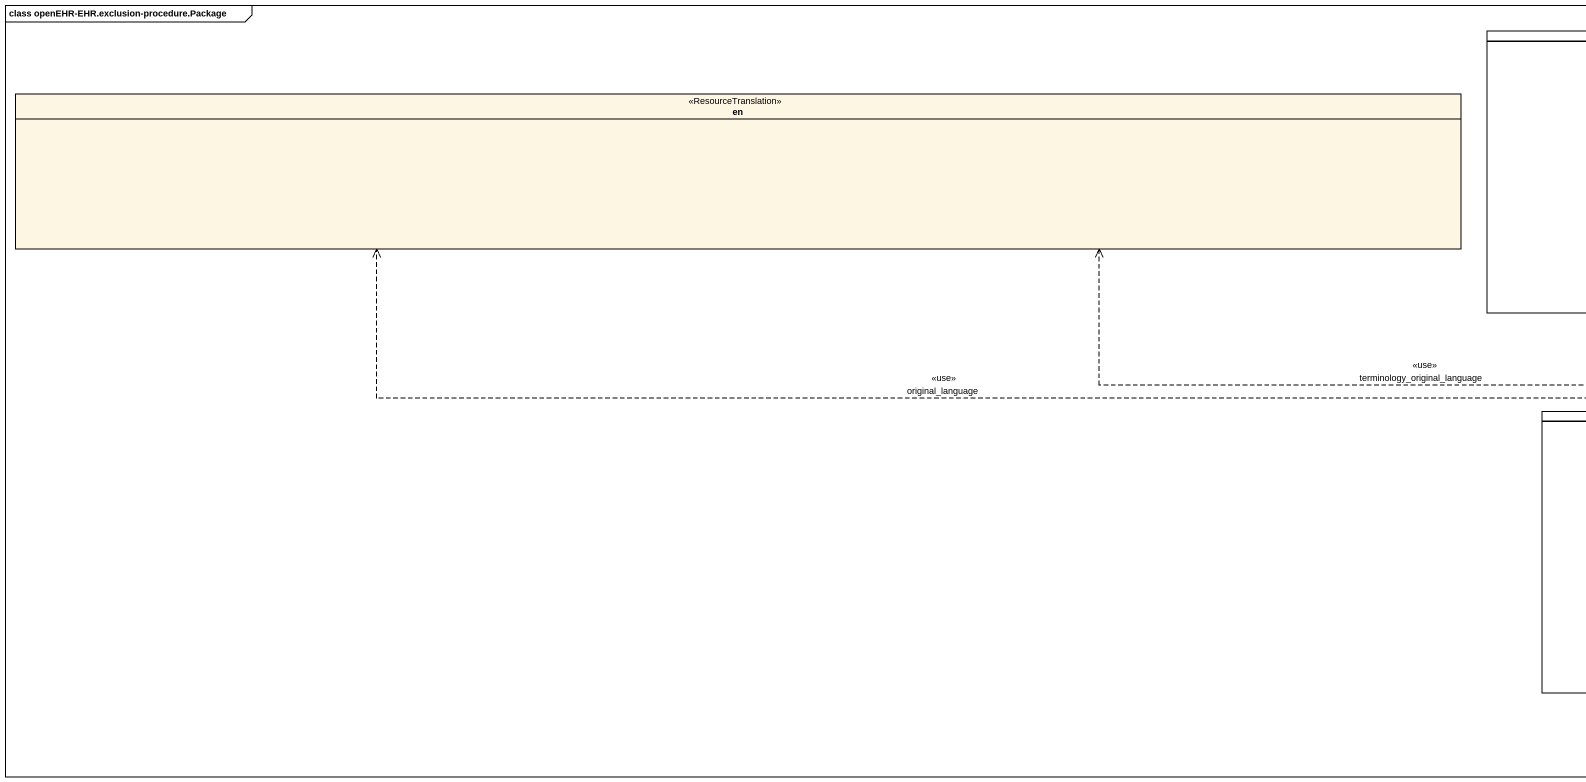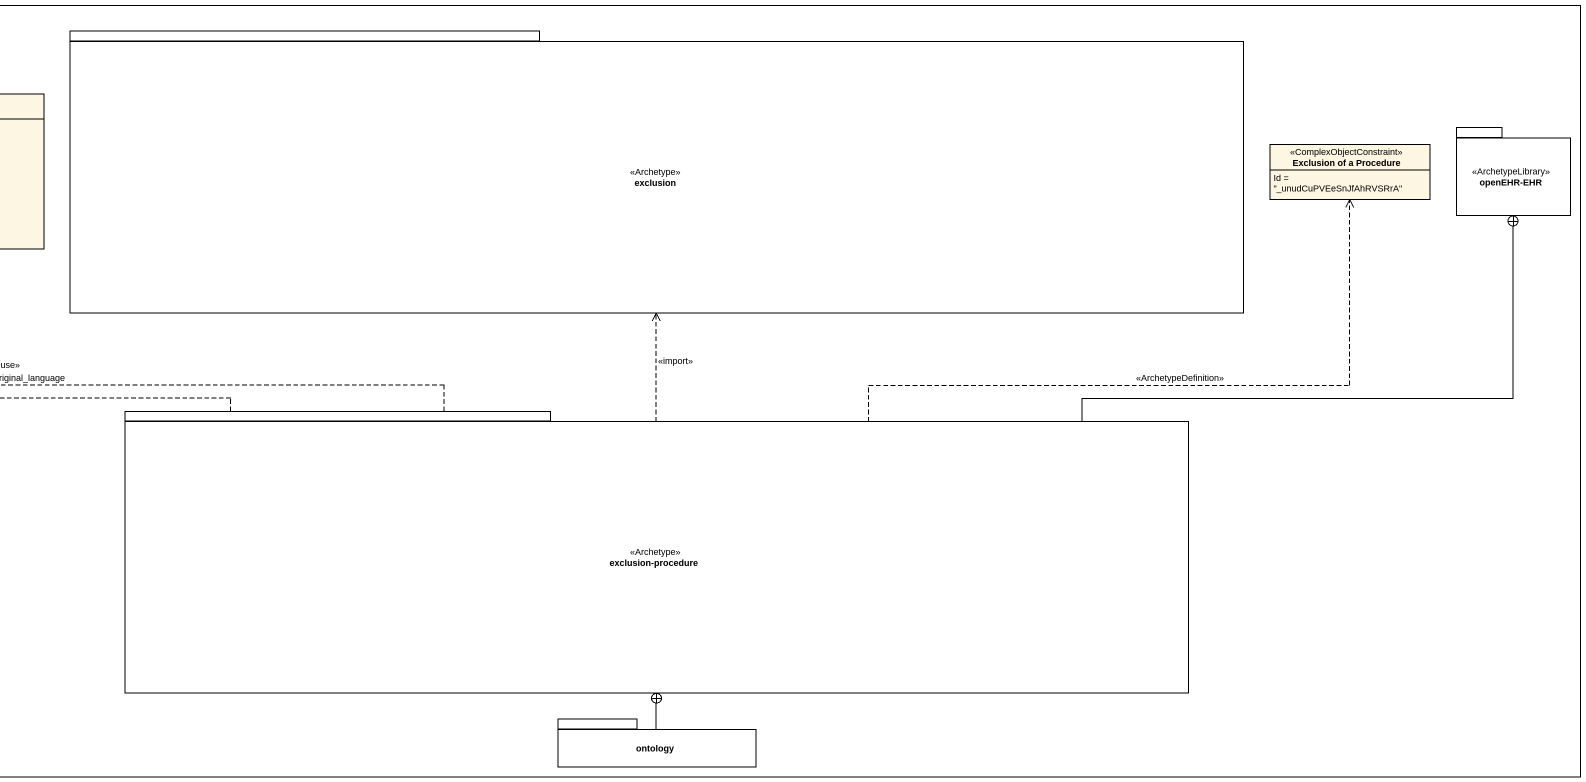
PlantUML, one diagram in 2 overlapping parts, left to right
@startuml
mainframe class openEHR-EHR.exclusion-procedure.Package
hide circle
hide empty members
package exclusion <<Archetype>> {
}
enum en <<ResourceTranslation>>
class "Exclusion of a Procedure" as Exclusion_of_a_Procedure <<ComplexObjectConstraint>> {
  Id = "_unudCuPVEeSnJfAhRVSRrA"
}
package "openEHR-EHR" as openEHR_EHR <<ArchetypeLibrary>> {
}
package "exclusion-procedure" as exclusion_procedure <<Archetype>> {
}
package ontology {
}
exclusion_procedure .up.> exclusion : <<import>>
exclusion_procedure .left.> en : <<use>>\noriginal_language
exclusion_procedure .left.> en : <<use>>\nterminology_original_language
exclusion_procedure .right.> Exclusion_of_a_Procedure : <<ArchetypeDefinition>>
exclusion_procedure -right-+ openEHR_EHR
ontology -up-+ exclusion_procedure
@enduml
